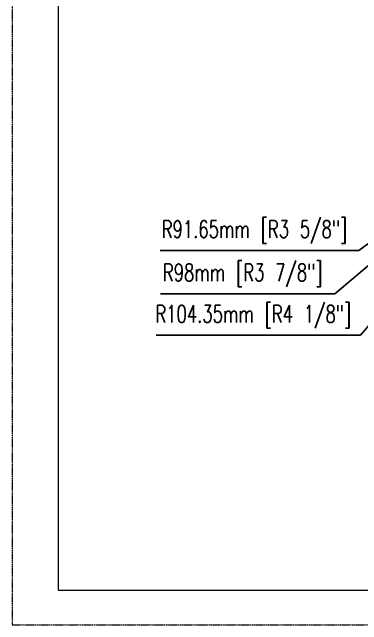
# Model space of a CAD drawing. Header units: millimetres. Extents: x 222 to 1427, y 261 to 1107.
# Drawn here: x 221.9 to 435.3, y 261.3 to 635.1 of the extents above; entities that cross this region are included whole.
import ezdxf

# ---------------------------------------------------------------- set-up
doc = ezdxf.new("R2010")
doc.units = ezdxf.units.MM
doc.linetypes.add('PHANTOM2', pattern=[1.25, 0.625, -0.125, 0.125, -0.125, 0.125, -0.125])
doc.layers.add('裝訂區域', color=6, linetype='PHANTOM2', lineweight=13, plot=False)
doc.styles.add('DIM', font='txt.shx', dxfattribs={"width": 0.7, "bigfont": 'chineset.shx'})
doc.dimstyles.new('mm+in', dxfattribs={"dimscale": 3, "dimtxt": 3.5, "dimasz": 2.5, "dimexe": 1.25, "dimexo": 0.625, "dimgap": 2, "dimtad": 1, "dimtoh": 1, "dimdsep": 46, "dimtxsty": 'DIM', "dimcen": 0, "dimclrd": 1, "dimclre": 1, "dimclrt": 3, "dimadec": 0, "dimazin": 0, "dimtfac": 1, "dimtofl": 0, "dimtmove": 0, "dimatfit": 3, "dimfxl": 1, "dimlwd": -1, "dimarcsym": 0})

# ---------------------------------------------------------------- blocks, each defined once
blk = doc.blocks.new('*D29')
at = {"color": 1}
for p, q in [((433.4, 489.73), (470.93, 517)), ((312.25, 489.73), (433.4, 489.73))]:
    blk.add_line(p, q, dxfattribs=at)
blk.add_solid([(471.67, 515.99), (470.2, 518.01), (477, 521.41)], dxfattribs=at)
at = {"layer": 'Defpoints', "color": 0}
for p in [(551.15, 575.27), (477, 521.41)]:
    blk.add_point(p, dxfattribs=at)
at = {"color": 3, "lineweight": 0, "insert": (369.82, 500.98), "char_height": 10.5, "attachment_point": 5, "style": 'DIM'}
blk.add_mtext('R91.65mm [R3 5/8"]', dxfattribs=at)
blk = doc.blocks.new('*D30')
at = {"color": 1}
for p, q in [((418.89, 463.32), (470.62, 507.11)), ((312.44, 463.32), (418.89, 463.32))]:
    blk.add_line(p, q, dxfattribs=at)
blk.add_solid([(471.43, 506.16), (469.82, 508.07), (476.35, 511.96)], dxfattribs=at)
at = {"layer": 'Defpoints', "color": 0}
for p in [(551.15, 575.27), (476.35, 511.96)]:
    blk.add_point(p, dxfattribs=at)
at = {"color": 3, "lineweight": 0, "insert": (362.66, 474.57), "char_height": 10.5, "attachment_point": 5, "style": 'DIM'}
blk.add_mtext('R98mm [R3 7/8"]', dxfattribs=at)
blk = doc.blocks.new('*D31')
at = {"color": 1}
for p, q in [((434.51, 438.02), (478.72, 490.04)), ((309.69, 438.02), (434.51, 438.02))]:
    blk.add_line(p, q, dxfattribs=at)
blk.add_solid([(479.67, 489.23), (477.77, 490.85), (483.58, 495.76)], dxfattribs=at)
at = {"layer": 'Defpoints', "color": 0}
for p in [(551.15, 575.27), (483.58, 495.76)]:
    blk.add_point(p, dxfattribs=at)
at = {"color": 3, "lineweight": 0, "insert": (369.1, 449.27), "char_height": 10.5, "attachment_point": 5, "style": 'DIM'}
blk.add_mtext('R104.35mm [R4 1/8"]', dxfattribs=at)

msp = doc.modelspace()

# ---------------------------------------------------------------- linework, layer by layer
at = {"lineweight": 0}
msp.add_lwpolyline([(1399.028, 1085.939), (249.985, 1085.939), (249.985, 282.438), (1399.028, 282.438)], close=True, dxfattribs=at)
at = {"layer": '裝訂區域', "lineweight": 0}
msp.add_lwpolyline([(221.928, 261.295), (1427.085, 261.295), (1427.085, 1107.02), (221.928, 1107.02)], close=True, dxfattribs=at)

# ---------------------------------------------------------------- dimensions: what is measured, and where the dimension line sits
at = {"lineweight": 0}
for mpoint, picture, middle in [((483.577, 495.755), '*D31', (369.099, 438.019)), ((477, 521.407), '*D29', (369.821, 489.734)), ((476.349, 511.957), '*D30', (362.661, 463.318))]:
    dim = msp.add_radius_dim(center=(551.151, 575.27), mpoint=mpoint, dimstyle='mm+in', override={"dimpost": 'mm'}, dxfattribs=at)
    dim.commit()
    dim.dimension.update_dxf_attribs({"geometry": picture, "text_midpoint": middle, "dimtype": 164})

doc.saveas('drawing.dxf')
